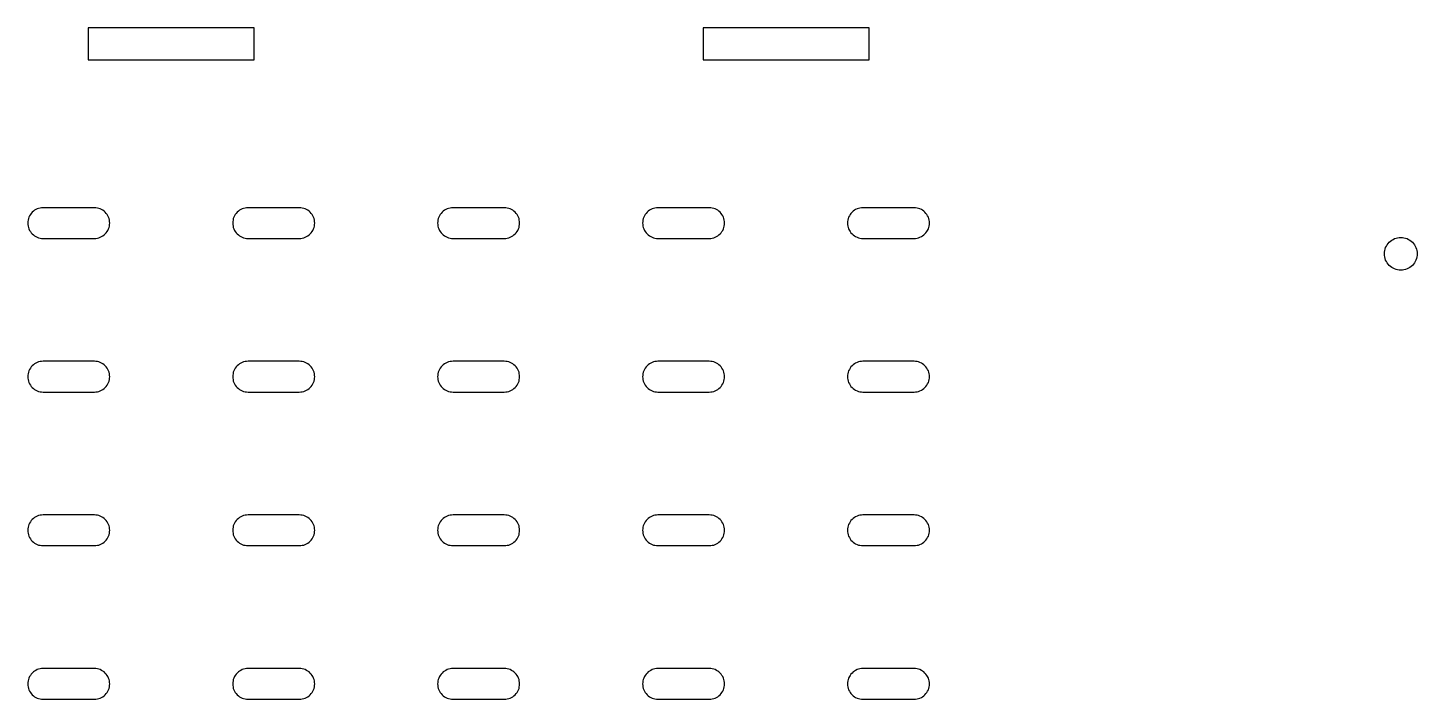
# Model space of a CAD drawing. Header units: millimetres. Extents: x 23 to 531, y -332 to -11.
# Drawn here: x 149 to 284.6, y -252.5 to -186.9 of the extents above; entities that cross this region are included whole.
import ezdxf

# ---------------------------------------------------------------- set-up
doc = ezdxf.new("R2010")
doc.units = ezdxf.units.MM
doc.layers.add('cut_inner', color=7, linetype='Continuous')

msp = doc.modelspace()

# ---------------------------------------------------------------- linework, layer by layer
at = {"layer": 'cut_inner'}
for points in [[(154.9, -190.07), (171.1, -190.07), (171.1, -186.93), (154.9, -186.93)], [(214.9, -190.07), (231.1, -190.07), (231.1, -186.93), (214.9, -186.93)], [(150.5, -207.5), (155.5, -207.5), (155.65, -207.49), (155.79, -207.47), (155.94, -207.44), (156.07, -207.39), (156.21, -207.32), (156.33, -207.25), (156.45, -207.16), (156.56, -207.06), (156.66, -206.95), (156.75, -206.83), (156.82, -206.71), (156.89, -206.57), (156.94, -206.44), (156.97, -206.29), (156.99, -206.15), (157, -206), (157, -206), (156.99, -205.85), (156.97, -205.71), (156.94, -205.56), (156.89, -205.43), (156.82, -205.29), (156.75, -205.17), (156.66, -205.05), (156.56, -204.94), (156.45, -204.84), (156.33, -204.75), (156.21, -204.68), (156.07, -204.61), (155.94, -204.56), (155.79, -204.53), (155.65, -204.51), (155.5, -204.5), (150.5, -204.5), (150.35, -204.51), (150.21, -204.53), (150.06, -204.56), (149.93, -204.61), (149.79, -204.68), (149.67, -204.75), (149.55, -204.84), (149.44, -204.94), (149.34, -205.05), (149.25, -205.17), (149.18, -205.29), (149.11, -205.43), (149.06, -205.56), (149.03, -205.71), (149.01, -205.85), (149, -206), (149, -206), (149.01, -206.15), (149.03, -206.29), (149.06, -206.44), (149.11, -206.57), (149.18, -206.71), (149.25, -206.83), (149.34, -206.95), (149.44, -207.06), (149.55, -207.16), (149.67, -207.25), (149.79, -207.32), (149.93, -207.39), (150.06, -207.44), (150.21, -207.47), (150.35, -207.49), (150.5, -207.5)], [(170.5, -207.5), (175.5, -207.5), (175.65, -207.49), (175.79, -207.47), (175.94, -207.44), (176.07, -207.39), (176.21, -207.32), (176.33, -207.25), (176.45, -207.16), (176.56, -207.06), (176.66, -206.95), (176.75, -206.83), (176.82, -206.71), (176.89, -206.57), (176.94, -206.44), (176.97, -206.29), (176.99, -206.15), (177, -206), (177, -206), (176.99, -205.85), (176.97, -205.71), (176.94, -205.56), (176.89, -205.43), (176.82, -205.29), (176.75, -205.17), (176.66, -205.05), (176.56, -204.94), (176.45, -204.84), (176.33, -204.75), (176.21, -204.68), (176.07, -204.61), (175.94, -204.56), (175.79, -204.53), (175.65, -204.51), (175.5, -204.5), (170.5, -204.5), (170.35, -204.51), (170.21, -204.53), (170.06, -204.56), (169.93, -204.61), (169.79, -204.68), (169.67, -204.75), (169.55, -204.84), (169.44, -204.94), (169.34, -205.05), (169.25, -205.17), (169.18, -205.29), (169.11, -205.43), (169.06, -205.56), (169.03, -205.71), (169.01, -205.85), (169, -206), (169, -206), (169.01, -206.15), (169.03, -206.29), (169.06, -206.44), (169.11, -206.57), (169.18, -206.71), (169.25, -206.83), (169.34, -206.95), (169.44, -207.06), (169.55, -207.16), (169.67, -207.25), (169.79, -207.32), (169.93, -207.39), (170.06, -207.44), (170.21, -207.47), (170.35, -207.49), (170.5, -207.5)], [(190.5, -207.5), (195.5, -207.5), (195.65, -207.49), (195.79, -207.47), (195.94, -207.44), (196.07, -207.39), (196.21, -207.32), (196.33, -207.25), (196.45, -207.16), (196.56, -207.06), (196.66, -206.95), (196.75, -206.83), (196.82, -206.71), (196.89, -206.57), (196.94, -206.44), (196.97, -206.29), (196.99, -206.15), (197, -206), (197, -206), (196.99, -205.85), (196.97, -205.71), (196.94, -205.56), (196.89, -205.43), (196.82, -205.29), (196.75, -205.17), (196.66, -205.05), (196.56, -204.94), (196.45, -204.84), (196.33, -204.75), (196.21, -204.68), (196.07, -204.61), (195.94, -204.56), (195.79, -204.53), (195.65, -204.51), (195.5, -204.5), (190.5, -204.5), (190.35, -204.51), (190.21, -204.53), (190.06, -204.56), (189.93, -204.61), (189.79, -204.68), (189.67, -204.75), (189.55, -204.84), (189.44, -204.94), (189.34, -205.05), (189.25, -205.17), (189.18, -205.29), (189.11, -205.43), (189.06, -205.56), (189.03, -205.71), (189.01, -205.85), (189, -206), (189, -206), (189.01, -206.15), (189.03, -206.29), (189.06, -206.44), (189.11, -206.57), (189.18, -206.71), (189.25, -206.83), (189.34, -206.95), (189.44, -207.06), (189.55, -207.16), (189.67, -207.25), (189.79, -207.32), (189.93, -207.39), (190.06, -207.44), (190.21, -207.47), (190.35, -207.49), (190.5, -207.5)], [(210.5, -207.5), (215.5, -207.5), (215.65, -207.49), (215.79, -207.47), (215.94, -207.44), (216.07, -207.39), (216.21, -207.32), (216.33, -207.25), (216.45, -207.16), (216.56, -207.06), (216.66, -206.95), (216.75, -206.83), (216.82, -206.71), (216.89, -206.57), (216.94, -206.44), (216.97, -206.29), (216.99, -206.15), (217, -206), (217, -206), (216.99, -205.85), (216.97, -205.71), (216.94, -205.56), (216.89, -205.43), (216.82, -205.29), (216.75, -205.17), (216.66, -205.05), (216.56, -204.94), (216.45, -204.84), (216.33, -204.75), (216.21, -204.68), (216.07, -204.61), (215.94, -204.56), (215.79, -204.53), (215.65, -204.51), (215.5, -204.5), (210.5, -204.5), (210.35, -204.51), (210.21, -204.53), (210.06, -204.56), (209.93, -204.61), (209.79, -204.68), (209.67, -204.75), (209.55, -204.84), (209.44, -204.94), (209.34, -205.05), (209.25, -205.17), (209.18, -205.29), (209.11, -205.43), (209.06, -205.56), (209.03, -205.71), (209.01, -205.85), (209, -206), (209, -206), (209.01, -206.15), (209.03, -206.29), (209.06, -206.44), (209.11, -206.57), (209.18, -206.71), (209.25, -206.83), (209.34, -206.95), (209.44, -207.06), (209.55, -207.16), (209.67, -207.25), (209.79, -207.32), (209.93, -207.39), (210.06, -207.44), (210.21, -207.47), (210.35, -207.49), (210.5, -207.5)], [(230.5, -207.5), (235.5, -207.5), (235.65, -207.49), (235.79, -207.47), (235.94, -207.44), (236.07, -207.39), (236.21, -207.32), (236.33, -207.25), (236.45, -207.16), (236.56, -207.06), (236.66, -206.95), (236.75, -206.83), (236.82, -206.71), (236.89, -206.57), (236.94, -206.44), (236.97, -206.29), (236.99, -206.15), (237, -206), (237, -206), (236.99, -205.85), (236.97, -205.71), (236.94, -205.56), (236.89, -205.43), (236.82, -205.29), (236.75, -205.17), (236.66, -205.05), (236.56, -204.94), (236.45, -204.84), (236.33, -204.75), (236.21, -204.68), (236.07, -204.61), (235.94, -204.56), (235.79, -204.53), (235.65, -204.51), (235.5, -204.5), (230.5, -204.5), (230.35, -204.51), (230.21, -204.53), (230.06, -204.56), (229.93, -204.61), (229.79, -204.68), (229.67, -204.75), (229.55, -204.84), (229.44, -204.94), (229.34, -205.05), (229.25, -205.17), (229.18, -205.29), (229.11, -205.43), (229.06, -205.56), (229.03, -205.71), (229.01, -205.85), (229, -206), (229, -206), (229.01, -206.15), (229.03, -206.29), (229.06, -206.44), (229.11, -206.57), (229.18, -206.71), (229.25, -206.83), (229.34, -206.95), (229.44, -207.06), (229.55, -207.16), (229.67, -207.25), (229.79, -207.32), (229.93, -207.39), (230.06, -207.44), (230.21, -207.47), (230.35, -207.49), (230.5, -207.5)], [(281.4, -209), (281.41, -208.84), (281.43, -208.69), (281.47, -208.54), (281.52, -208.39), (281.59, -208.25), (281.67, -208.11), (281.76, -207.98), (281.87, -207.87), (281.98, -207.76), (282.11, -207.67), (282.25, -207.59), (282.39, -207.52), (282.54, -207.47), (282.69, -207.43), (282.84, -207.41), (283, -207.4), (283.16, -207.41), (283.31, -207.43), (283.46, -207.47), (283.61, -207.52), (283.75, -207.59), (283.89, -207.67), (284.02, -207.76), (284.13, -207.87), (284.24, -207.98), (284.33, -208.11), (284.41, -208.25), (284.48, -208.39), (284.53, -208.54), (284.57, -208.69), (284.59, -208.84), (284.6, -209), (284.59, -209.16), (284.57, -209.31), (284.53, -209.46), (284.48, -209.61), (284.41, -209.75), (284.33, -209.89), (284.24, -210.02), (284.13, -210.13), (284.02, -210.24), (283.89, -210.33), (283.75, -210.41), (283.61, -210.48), (283.46, -210.53), (283.31, -210.57), (283.16, -210.59), (283, -210.6), (282.84, -210.59), (282.69, -210.57), (282.54, -210.53), (282.39, -210.48), (282.25, -210.41), (282.11, -210.33), (281.98, -210.24), (281.87, -210.13), (281.76, -210.02), (281.67, -209.89), (281.59, -209.75), (281.52, -209.61), (281.47, -209.46), (281.43, -209.31), (281.41, -209.16), (281.4, -209)], [(150.5, -222.5), (155.5, -222.5), (155.65, -222.49), (155.79, -222.47), (155.94, -222.44), (156.07, -222.39), (156.21, -222.32), (156.33, -222.25), (156.45, -222.16), (156.56, -222.06), (156.66, -221.95), (156.75, -221.83), (156.82, -221.71), (156.89, -221.57), (156.94, -221.44), (156.97, -221.29), (156.99, -221.15), (157, -221), (157, -221), (156.99, -220.85), (156.97, -220.71), (156.94, -220.56), (156.89, -220.43), (156.82, -220.29), (156.75, -220.17), (156.66, -220.05), (156.56, -219.94), (156.45, -219.84), (156.33, -219.75), (156.21, -219.68), (156.07, -219.61), (155.94, -219.56), (155.79, -219.53), (155.65, -219.51), (155.5, -219.5), (150.5, -219.5), (150.35, -219.51), (150.21, -219.53), (150.06, -219.56), (149.93, -219.61), (149.79, -219.68), (149.67, -219.75), (149.55, -219.84), (149.44, -219.94), (149.34, -220.05), (149.25, -220.17), (149.18, -220.29), (149.11, -220.43), (149.06, -220.56), (149.03, -220.71), (149.01, -220.85), (149, -221), (149, -221), (149.01, -221.15), (149.03, -221.29), (149.06, -221.44), (149.11, -221.57), (149.18, -221.71), (149.25, -221.83), (149.34, -221.95), (149.44, -222.06), (149.55, -222.16), (149.67, -222.25), (149.79, -222.32), (149.93, -222.39), (150.06, -222.44), (150.21, -222.47), (150.35, -222.49), (150.5, -222.5)], [(170.5, -222.5), (175.5, -222.5), (175.65, -222.49), (175.79, -222.47), (175.94, -222.44), (176.07, -222.39), (176.21, -222.32), (176.33, -222.25), (176.45, -222.16), (176.56, -222.06), (176.66, -221.95), (176.75, -221.83), (176.82, -221.71), (176.89, -221.57), (176.94, -221.44), (176.97, -221.29), (176.99, -221.15), (177, -221), (177, -221), (176.99, -220.85), (176.97, -220.71), (176.94, -220.56), (176.89, -220.43), (176.82, -220.29), (176.75, -220.17), (176.66, -220.05), (176.56, -219.94), (176.45, -219.84), (176.33, -219.75), (176.21, -219.68), (176.07, -219.61), (175.94, -219.56), (175.79, -219.53), (175.65, -219.51), (175.5, -219.5), (170.5, -219.5), (170.35, -219.51), (170.21, -219.53), (170.06, -219.56), (169.93, -219.61), (169.79, -219.68), (169.67, -219.75), (169.55, -219.84), (169.44, -219.94), (169.34, -220.05), (169.25, -220.17), (169.18, -220.29), (169.11, -220.43), (169.06, -220.56), (169.03, -220.71), (169.01, -220.85), (169, -221), (169, -221), (169.01, -221.15), (169.03, -221.29), (169.06, -221.44), (169.11, -221.57), (169.18, -221.71), (169.25, -221.83), (169.34, -221.95), (169.44, -222.06), (169.55, -222.16), (169.67, -222.25), (169.79, -222.32), (169.93, -222.39), (170.06, -222.44), (170.21, -222.47), (170.35, -222.49), (170.5, -222.5)], [(190.5, -222.5), (195.5, -222.5), (195.65, -222.49), (195.79, -222.47), (195.94, -222.44), (196.07, -222.39), (196.21, -222.32), (196.33, -222.25), (196.45, -222.16), (196.56, -222.06), (196.66, -221.95), (196.75, -221.83), (196.82, -221.71), (196.89, -221.57), (196.94, -221.44), (196.97, -221.29), (196.99, -221.15), (197, -221), (197, -221), (196.99, -220.85), (196.97, -220.71), (196.94, -220.56), (196.89, -220.43), (196.82, -220.29), (196.75, -220.17), (196.66, -220.05), (196.56, -219.94), (196.45, -219.84), (196.33, -219.75), (196.21, -219.68), (196.07, -219.61), (195.94, -219.56), (195.79, -219.53), (195.65, -219.51), (195.5, -219.5), (190.5, -219.5), (190.35, -219.51), (190.21, -219.53), (190.06, -219.56), (189.93, -219.61), (189.79, -219.68), (189.67, -219.75), (189.55, -219.84), (189.44, -219.94), (189.34, -220.05), (189.25, -220.17), (189.18, -220.29), (189.11, -220.43), (189.06, -220.56), (189.03, -220.71), (189.01, -220.85), (189, -221), (189, -221), (189.01, -221.15), (189.03, -221.29), (189.06, -221.44), (189.11, -221.57), (189.18, -221.71), (189.25, -221.83), (189.34, -221.95), (189.44, -222.06), (189.55, -222.16), (189.67, -222.25), (189.79, -222.32), (189.93, -222.39), (190.06, -222.44), (190.21, -222.47), (190.35, -222.49), (190.5, -222.5)], [(210.5, -222.5), (215.5, -222.5), (215.65, -222.49), (215.79, -222.47), (215.94, -222.44), (216.07, -222.39), (216.21, -222.32), (216.33, -222.25), (216.45, -222.16), (216.56, -222.06), (216.66, -221.95), (216.75, -221.83), (216.82, -221.71), (216.89, -221.57), (216.94, -221.44), (216.97, -221.29), (216.99, -221.15), (217, -221), (217, -221), (216.99, -220.85), (216.97, -220.71), (216.94, -220.56), (216.89, -220.43), (216.82, -220.29), (216.75, -220.17), (216.66, -220.05), (216.56, -219.94), (216.45, -219.84), (216.33, -219.75), (216.21, -219.68), (216.07, -219.61), (215.94, -219.56), (215.79, -219.53), (215.65, -219.51), (215.5, -219.5), (210.5, -219.5), (210.35, -219.51), (210.21, -219.53), (210.06, -219.56), (209.93, -219.61), (209.79, -219.68), (209.67, -219.75), (209.55, -219.84), (209.44, -219.94), (209.34, -220.05), (209.25, -220.17), (209.18, -220.29), (209.11, -220.43), (209.06, -220.56), (209.03, -220.71), (209.01, -220.85), (209, -221), (209, -221), (209.01, -221.15), (209.03, -221.29), (209.06, -221.44), (209.11, -221.57), (209.18, -221.71), (209.25, -221.83), (209.34, -221.95), (209.44, -222.06), (209.55, -222.16), (209.67, -222.25), (209.79, -222.32), (209.93, -222.39), (210.06, -222.44), (210.21, -222.47), (210.35, -222.49), (210.5, -222.5)], [(230.5, -222.5), (235.5, -222.5), (235.65, -222.49), (235.79, -222.47), (235.94, -222.44), (236.07, -222.39), (236.21, -222.32), (236.33, -222.25), (236.45, -222.16), (236.56, -222.06), (236.66, -221.95), (236.75, -221.83), (236.82, -221.71), (236.89, -221.57), (236.94, -221.44), (236.97, -221.29), (236.99, -221.15), (237, -221), (237, -221), (236.99, -220.85), (236.97, -220.71), (236.94, -220.56), (236.89, -220.43), (236.82, -220.29), (236.75, -220.17), (236.66, -220.05), (236.56, -219.94), (236.45, -219.84), (236.33, -219.75), (236.21, -219.68), (236.07, -219.61), (235.94, -219.56), (235.79, -219.53), (235.65, -219.51), (235.5, -219.5), (230.5, -219.5), (230.35, -219.51), (230.21, -219.53), (230.06, -219.56), (229.93, -219.61), (229.79, -219.68), (229.67, -219.75), (229.55, -219.84), (229.44, -219.94), (229.34, -220.05), (229.25, -220.17), (229.18, -220.29), (229.11, -220.43), (229.06, -220.56), (229.03, -220.71), (229.01, -220.85), (229, -221), (229, -221), (229.01, -221.15), (229.03, -221.29), (229.06, -221.44), (229.11, -221.57), (229.18, -221.71), (229.25, -221.83), (229.34, -221.95), (229.44, -222.06), (229.55, -222.16), (229.67, -222.25), (229.79, -222.32), (229.93, -222.39), (230.06, -222.44), (230.21, -222.47), (230.35, -222.49), (230.5, -222.5)], [(150.5, -237.5), (155.5, -237.5), (155.65, -237.49), (155.79, -237.47), (155.94, -237.44), (156.07, -237.39), (156.21, -237.32), (156.33, -237.25), (156.45, -237.16), (156.56, -237.06), (156.66, -236.95), (156.75, -236.83), (156.82, -236.71), (156.89, -236.57), (156.94, -236.44), (156.97, -236.29), (156.99, -236.15), (157, -236), (157, -236), (156.99, -235.85), (156.97, -235.71), (156.94, -235.56), (156.89, -235.43), (156.82, -235.29), (156.75, -235.17), (156.66, -235.05), (156.56, -234.94), (156.45, -234.84), (156.33, -234.75), (156.21, -234.68), (156.07, -234.61), (155.94, -234.56), (155.79, -234.53), (155.65, -234.51), (155.5, -234.5), (150.5, -234.5), (150.35, -234.51), (150.21, -234.53), (150.06, -234.56), (149.93, -234.61), (149.79, -234.68), (149.67, -234.75), (149.55, -234.84), (149.44, -234.94), (149.34, -235.05), (149.25, -235.17), (149.18, -235.29), (149.11, -235.43), (149.06, -235.56), (149.03, -235.71), (149.01, -235.85), (149, -236), (149, -236), (149.01, -236.15), (149.03, -236.29), (149.06, -236.44), (149.11, -236.57), (149.18, -236.71), (149.25, -236.83), (149.34, -236.95), (149.44, -237.06), (149.55, -237.16), (149.67, -237.25), (149.79, -237.32), (149.93, -237.39), (150.06, -237.44), (150.21, -237.47), (150.35, -237.49), (150.5, -237.5)], [(170.5, -237.5), (175.5, -237.5), (175.65, -237.49), (175.79, -237.47), (175.94, -237.44), (176.07, -237.39), (176.21, -237.32), (176.33, -237.25), (176.45, -237.16), (176.56, -237.06), (176.66, -236.95), (176.75, -236.83), (176.82, -236.71), (176.89, -236.57), (176.94, -236.44), (176.97, -236.29), (176.99, -236.15), (177, -236), (177, -236), (176.99, -235.85), (176.97, -235.71), (176.94, -235.56), (176.89, -235.43), (176.82, -235.29), (176.75, -235.17), (176.66, -235.05), (176.56, -234.94), (176.45, -234.84), (176.33, -234.75), (176.21, -234.68), (176.07, -234.61), (175.94, -234.56), (175.79, -234.53), (175.65, -234.51), (175.5, -234.5), (170.5, -234.5), (170.35, -234.51), (170.21, -234.53), (170.06, -234.56), (169.93, -234.61), (169.79, -234.68), (169.67, -234.75), (169.55, -234.84), (169.44, -234.94), (169.34, -235.05), (169.25, -235.17), (169.18, -235.29), (169.11, -235.43), (169.06, -235.56), (169.03, -235.71), (169.01, -235.85), (169, -236), (169, -236), (169.01, -236.15), (169.03, -236.29), (169.06, -236.44), (169.11, -236.57), (169.18, -236.71), (169.25, -236.83), (169.34, -236.95), (169.44, -237.06), (169.55, -237.16), (169.67, -237.25), (169.79, -237.32), (169.93, -237.39), (170.06, -237.44), (170.21, -237.47), (170.35, -237.49), (170.5, -237.5)], [(190.5, -237.5), (195.5, -237.5), (195.65, -237.49), (195.79, -237.47), (195.94, -237.44), (196.07, -237.39), (196.21, -237.32), (196.33, -237.25), (196.45, -237.16), (196.56, -237.06), (196.66, -236.95), (196.75, -236.83), (196.82, -236.71), (196.89, -236.57), (196.94, -236.44), (196.97, -236.29), (196.99, -236.15), (197, -236), (197, -236), (196.99, -235.85), (196.97, -235.71), (196.94, -235.56), (196.89, -235.43), (196.82, -235.29), (196.75, -235.17), (196.66, -235.05), (196.56, -234.94), (196.45, -234.84), (196.33, -234.75), (196.21, -234.68), (196.07, -234.61), (195.94, -234.56), (195.79, -234.53), (195.65, -234.51), (195.5, -234.5), (190.5, -234.5), (190.35, -234.51), (190.21, -234.53), (190.06, -234.56), (189.93, -234.61), (189.79, -234.68), (189.67, -234.75), (189.55, -234.84), (189.44, -234.94), (189.34, -235.05), (189.25, -235.17), (189.18, -235.29), (189.11, -235.43), (189.06, -235.56), (189.03, -235.71), (189.01, -235.85), (189, -236), (189, -236), (189.01, -236.15), (189.03, -236.29), (189.06, -236.44), (189.11, -236.57), (189.18, -236.71), (189.25, -236.83), (189.34, -236.95), (189.44, -237.06), (189.55, -237.16), (189.67, -237.25), (189.79, -237.32), (189.93, -237.39), (190.06, -237.44), (190.21, -237.47), (190.35, -237.49), (190.5, -237.5)], [(210.5, -237.5), (215.5, -237.5), (215.65, -237.49), (215.79, -237.47), (215.94, -237.44), (216.07, -237.39), (216.21, -237.32), (216.33, -237.25), (216.45, -237.16), (216.56, -237.06), (216.66, -236.95), (216.75, -236.83), (216.82, -236.71), (216.89, -236.57), (216.94, -236.44), (216.97, -236.29), (216.99, -236.15), (217, -236), (217, -236), (216.99, -235.85), (216.97, -235.71), (216.94, -235.56), (216.89, -235.43), (216.82, -235.29), (216.75, -235.17), (216.66, -235.05), (216.56, -234.94), (216.45, -234.84), (216.33, -234.75), (216.21, -234.68), (216.07, -234.61), (215.94, -234.56), (215.79, -234.53), (215.65, -234.51), (215.5, -234.5), (210.5, -234.5), (210.35, -234.51), (210.21, -234.53), (210.06, -234.56), (209.93, -234.61), (209.79, -234.68), (209.67, -234.75), (209.55, -234.84), (209.44, -234.94), (209.34, -235.05), (209.25, -235.17), (209.18, -235.29), (209.11, -235.43), (209.06, -235.56), (209.03, -235.71), (209.01, -235.85), (209, -236), (209, -236), (209.01, -236.15), (209.03, -236.29), (209.06, -236.44), (209.11, -236.57), (209.18, -236.71), (209.25, -236.83), (209.34, -236.95), (209.44, -237.06), (209.55, -237.16), (209.67, -237.25), (209.79, -237.32), (209.93, -237.39), (210.06, -237.44), (210.21, -237.47), (210.35, -237.49), (210.5, -237.5)], [(230.5, -237.5), (235.5, -237.5), (235.65, -237.49), (235.79, -237.47), (235.94, -237.44), (236.07, -237.39), (236.21, -237.32), (236.33, -237.25), (236.45, -237.16), (236.56, -237.06), (236.66, -236.95), (236.75, -236.83), (236.82, -236.71), (236.89, -236.57), (236.94, -236.44), (236.97, -236.29), (236.99, -236.15), (237, -236), (237, -236), (236.99, -235.85), (236.97, -235.71), (236.94, -235.56), (236.89, -235.43), (236.82, -235.29), (236.75, -235.17), (236.66, -235.05), (236.56, -234.94), (236.45, -234.84), (236.33, -234.75), (236.21, -234.68), (236.07, -234.61), (235.94, -234.56), (235.79, -234.53), (235.65, -234.51), (235.5, -234.5), (230.5, -234.5), (230.35, -234.51), (230.21, -234.53), (230.06, -234.56), (229.93, -234.61), (229.79, -234.68), (229.67, -234.75), (229.55, -234.84), (229.44, -234.94), (229.34, -235.05), (229.25, -235.17), (229.18, -235.29), (229.11, -235.43), (229.06, -235.56), (229.03, -235.71), (229.01, -235.85), (229, -236), (229, -236), (229.01, -236.15), (229.03, -236.29), (229.06, -236.44), (229.11, -236.57), (229.18, -236.71), (229.25, -236.83), (229.34, -236.95), (229.44, -237.06), (229.55, -237.16), (229.67, -237.25), (229.79, -237.32), (229.93, -237.39), (230.06, -237.44), (230.21, -237.47), (230.35, -237.49), (230.5, -237.5)], [(150.5, -252.5), (155.5, -252.5), (155.65, -252.49), (155.79, -252.47), (155.94, -252.44), (156.07, -252.39), (156.21, -252.32), (156.33, -252.25), (156.45, -252.16), (156.56, -252.06), (156.66, -251.95), (156.75, -251.83), (156.82, -251.71), (156.89, -251.57), (156.94, -251.44), (156.97, -251.29), (156.99, -251.15), (157, -251), (157, -251), (156.99, -250.85), (156.97, -250.71), (156.94, -250.56), (156.89, -250.43), (156.82, -250.29), (156.75, -250.17), (156.66, -250.05), (156.56, -249.94), (156.45, -249.84), (156.33, -249.75), (156.21, -249.68), (156.07, -249.61), (155.94, -249.56), (155.79, -249.53), (155.65, -249.51), (155.5, -249.5), (150.5, -249.5), (150.35, -249.51), (150.21, -249.53), (150.06, -249.56), (149.93, -249.61), (149.79, -249.68), (149.67, -249.75), (149.55, -249.84), (149.44, -249.94), (149.34, -250.05), (149.25, -250.17), (149.18, -250.29), (149.11, -250.43), (149.06, -250.56), (149.03, -250.71), (149.01, -250.85), (149, -251), (149, -251), (149.01, -251.15), (149.03, -251.29), (149.06, -251.44), (149.11, -251.57), (149.18, -251.71), (149.25, -251.83), (149.34, -251.95), (149.44, -252.06), (149.55, -252.16), (149.67, -252.25), (149.79, -252.32), (149.93, -252.39), (150.06, -252.44), (150.21, -252.47), (150.35, -252.49), (150.5, -252.5)], [(170.5, -252.5), (175.5, -252.5), (175.65, -252.49), (175.79, -252.47), (175.94, -252.44), (176.07, -252.39), (176.21, -252.32), (176.33, -252.25), (176.45, -252.16), (176.56, -252.06), (176.66, -251.95), (176.75, -251.83), (176.82, -251.71), (176.89, -251.57), (176.94, -251.44), (176.97, -251.29), (176.99, -251.15), (177, -251), (177, -251), (176.99, -250.85), (176.97, -250.71), (176.94, -250.56), (176.89, -250.43), (176.82, -250.29), (176.75, -250.17), (176.66, -250.05), (176.56, -249.94), (176.45, -249.84), (176.33, -249.75), (176.21, -249.68), (176.07, -249.61), (175.94, -249.56), (175.79, -249.53), (175.65, -249.51), (175.5, -249.5), (170.5, -249.5), (170.35, -249.51), (170.21, -249.53), (170.06, -249.56), (169.93, -249.61), (169.79, -249.68), (169.67, -249.75), (169.55, -249.84), (169.44, -249.94), (169.34, -250.05), (169.25, -250.17), (169.18, -250.29), (169.11, -250.43), (169.06, -250.56), (169.03, -250.71), (169.01, -250.85), (169, -251), (169, -251), (169.01, -251.15), (169.03, -251.29), (169.06, -251.44), (169.11, -251.57), (169.18, -251.71), (169.25, -251.83), (169.34, -251.95), (169.44, -252.06), (169.55, -252.16), (169.67, -252.25), (169.79, -252.32), (169.93, -252.39), (170.06, -252.44), (170.21, -252.47), (170.35, -252.49), (170.5, -252.5)], [(190.5, -252.5), (195.5, -252.5), (195.65, -252.49), (195.79, -252.47), (195.94, -252.44), (196.07, -252.39), (196.21, -252.32), (196.33, -252.25), (196.45, -252.16), (196.56, -252.06), (196.66, -251.95), (196.75, -251.83), (196.82, -251.71), (196.89, -251.57), (196.94, -251.44), (196.97, -251.29), (196.99, -251.15), (197, -251), (197, -251), (196.99, -250.85), (196.97, -250.71), (196.94, -250.56), (196.89, -250.43), (196.82, -250.29), (196.75, -250.17), (196.66, -250.05), (196.56, -249.94), (196.45, -249.84), (196.33, -249.75), (196.21, -249.68), (196.07, -249.61), (195.94, -249.56), (195.79, -249.53), (195.65, -249.51), (195.5, -249.5), (190.5, -249.5), (190.35, -249.51), (190.21, -249.53), (190.06, -249.56), (189.93, -249.61), (189.79, -249.68), (189.67, -249.75), (189.55, -249.84), (189.44, -249.94), (189.34, -250.05), (189.25, -250.17), (189.18, -250.29), (189.11, -250.43), (189.06, -250.56), (189.03, -250.71), (189.01, -250.85), (189, -251), (189, -251), (189.01, -251.15), (189.03, -251.29), (189.06, -251.44), (189.11, -251.57), (189.18, -251.71), (189.25, -251.83), (189.34, -251.95), (189.44, -252.06), (189.55, -252.16), (189.67, -252.25), (189.79, -252.32), (189.93, -252.39), (190.06, -252.44), (190.21, -252.47), (190.35, -252.49), (190.5, -252.5)], [(210.5, -252.5), (215.5, -252.5), (215.65, -252.49), (215.79, -252.47), (215.94, -252.44), (216.07, -252.39), (216.21, -252.32), (216.33, -252.25), (216.45, -252.16), (216.56, -252.06), (216.66, -251.95), (216.75, -251.83), (216.82, -251.71), (216.89, -251.57), (216.94, -251.44), (216.97, -251.29), (216.99, -251.15), (217, -251), (217, -251), (216.99, -250.85), (216.97, -250.71), (216.94, -250.56), (216.89, -250.43), (216.82, -250.29), (216.75, -250.17), (216.66, -250.05), (216.56, -249.94), (216.45, -249.84), (216.33, -249.75), (216.21, -249.68), (216.07, -249.61), (215.94, -249.56), (215.79, -249.53), (215.65, -249.51), (215.5, -249.5), (210.5, -249.5), (210.35, -249.51), (210.21, -249.53), (210.06, -249.56), (209.93, -249.61), (209.79, -249.68), (209.67, -249.75), (209.55, -249.84), (209.44, -249.94), (209.34, -250.05), (209.25, -250.17), (209.18, -250.29), (209.11, -250.43), (209.06, -250.56), (209.03, -250.71), (209.01, -250.85), (209, -251), (209, -251), (209.01, -251.15), (209.03, -251.29), (209.06, -251.44), (209.11, -251.57), (209.18, -251.71), (209.25, -251.83), (209.34, -251.95), (209.44, -252.06), (209.55, -252.16), (209.67, -252.25), (209.79, -252.32), (209.93, -252.39), (210.06, -252.44), (210.21, -252.47), (210.35, -252.49), (210.5, -252.5)], [(230.5, -252.5), (235.5, -252.5), (235.65, -252.49), (235.79, -252.47), (235.94, -252.44), (236.07, -252.39), (236.21, -252.32), (236.33, -252.25), (236.45, -252.16), (236.56, -252.06), (236.66, -251.95), (236.75, -251.83), (236.82, -251.71), (236.89, -251.57), (236.94, -251.44), (236.97, -251.29), (236.99, -251.15), (237, -251), (237, -251), (236.99, -250.85), (236.97, -250.71), (236.94, -250.56), (236.89, -250.43), (236.82, -250.29), (236.75, -250.17), (236.66, -250.05), (236.56, -249.94), (236.45, -249.84), (236.33, -249.75), (236.21, -249.68), (236.07, -249.61), (235.94, -249.56), (235.79, -249.53), (235.65, -249.51), (235.5, -249.5), (230.5, -249.5), (230.35, -249.51), (230.21, -249.53), (230.06, -249.56), (229.93, -249.61), (229.79, -249.68), (229.67, -249.75), (229.55, -249.84), (229.44, -249.94), (229.34, -250.05), (229.25, -250.17), (229.18, -250.29), (229.11, -250.43), (229.06, -250.56), (229.03, -250.71), (229.01, -250.85), (229, -251), (229, -251), (229.01, -251.15), (229.03, -251.29), (229.06, -251.44), (229.11, -251.57), (229.18, -251.71), (229.25, -251.83), (229.34, -251.95), (229.44, -252.06), (229.55, -252.16), (229.67, -252.25), (229.79, -252.32), (229.93, -252.39), (230.06, -252.44), (230.21, -252.47), (230.35, -252.49), (230.5, -252.5)]]:
    msp.add_lwpolyline(points, close=True, dxfattribs=at)

doc.saveas('drawing.dxf')
